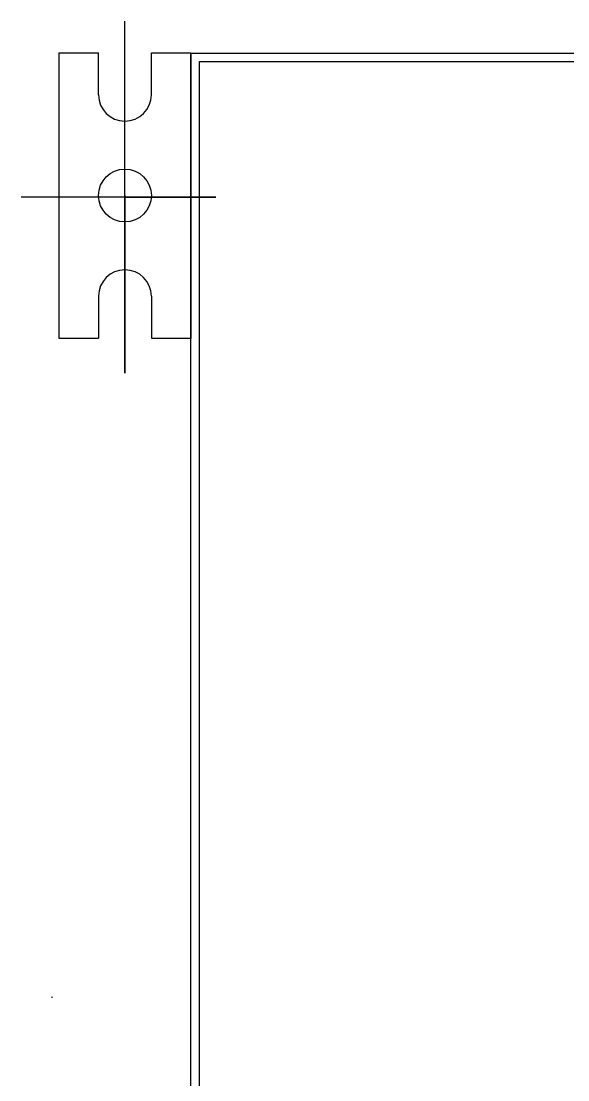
# Model space of a CAD drawing. Header units: inches. Extents: x 784 to 2184505, y 7 to 371504.
# Drawn here: x 182447 to 186929, y 165661 to 174342 of the extents above; entities that cross this region are included whole.
import ezdxf

# ---------------------------------------------------------------- set-up
doc = ezdxf.new("R2010")
doc.units = ezdxf.units.IN
doc.header["$MEASUREMENT"] = 0

# ---------------------------------------------------------------- blocks, each defined once
blk = doc.blocks.new('YY')
at = {"color": 0, "ltscale": 20}
for p, q in [((-1695.61, -3892.26), (-1695.61, -3825.66)), ((-1708.11, -3831.65), (-1708.11, -3885.65)), ((-1708.11, -3831.65), (-1700.61, -3831.65)), ((-1700.61, -3839.58), (-1700.61, -3831.65)), ((-1690.61, -3839.58), (-1690.61, -3831.65)), ((-1690.61, -3831.65), (-1683.11, -3831.65)), ((-1678.38, -3858.96), (-1715.25, -3858.96)), ((-1695.61, -3858.65), (-1695.61, -3892.26)), ((-1695.61, -3858.96), (-1678.38, -3858.96)), ((-1700.61, -3877.72), (-1700.61, -3885.65)), ((-1690.61, -3877.72), (-1690.61, -3885.65)), ((-1708.11, -3885.65), (-1700.61, -3885.65)), ((-1690.61, -3885.65), (-1683.11, -3885.65))]:
    blk.add_line(p, q, dxfattribs=at)
blk.add_line((-1683.11, -3885.65), (-1683.11, -3831.65))
blk.add_circle((-1695.61, -3858.65), 5, dxfattribs=at)
for centre, start, end in [((-1695.61, -3839.58), 180, 0), ((-1695.61, -3877.72), 0, 180)]:
    blk.add_arc(centre, 5, start, end, dxfattribs=at)

msp = doc.modelspace()

# ---------------------------------------------------------------- linework, layer by layer
at = {"color": 0, "ltscale": 20}
msp.add_line((183838.83767, 174079.12096, 6066.45786), (183838.83767, 171739.89912, 6066.45786), dxfattribs=at)
at = {"color": 252, "linetype": 'ByBlock', "lineweight": 9}
msp.add_line((182707.27011, 166338.34014, 6066.45786), (182691.6753, 166338.34014, 6066.45786), dxfattribs=at)
at = {"color": 0, "ltscale": 20, "elevation": 6066.45786}
for points in [[(183838.83767, 174079.12096), (196834.51457, 174079.12096), (196834.51457, 156751.55176), (183838.83767, 156751.55176)], [(183908.14795, 174009.81069), (196765.2043, 174009.81069), (196765.2043, 156820.86203), (183908.14795, 156820.86203)]]:
    msp.add_lwpolyline(points, close=True, dxfattribs=at)

# ---------------------------------------------------------------- block references
at = {"xscale": 43.31892301124515, "yscale": 43.31892301124515, "zscale": 43.31892301124515}
msp.add_blockref('YY', (256749.47266, 340064.8217, 6066.45786), dxfattribs=at)

doc.saveas('drawing.dxf')
